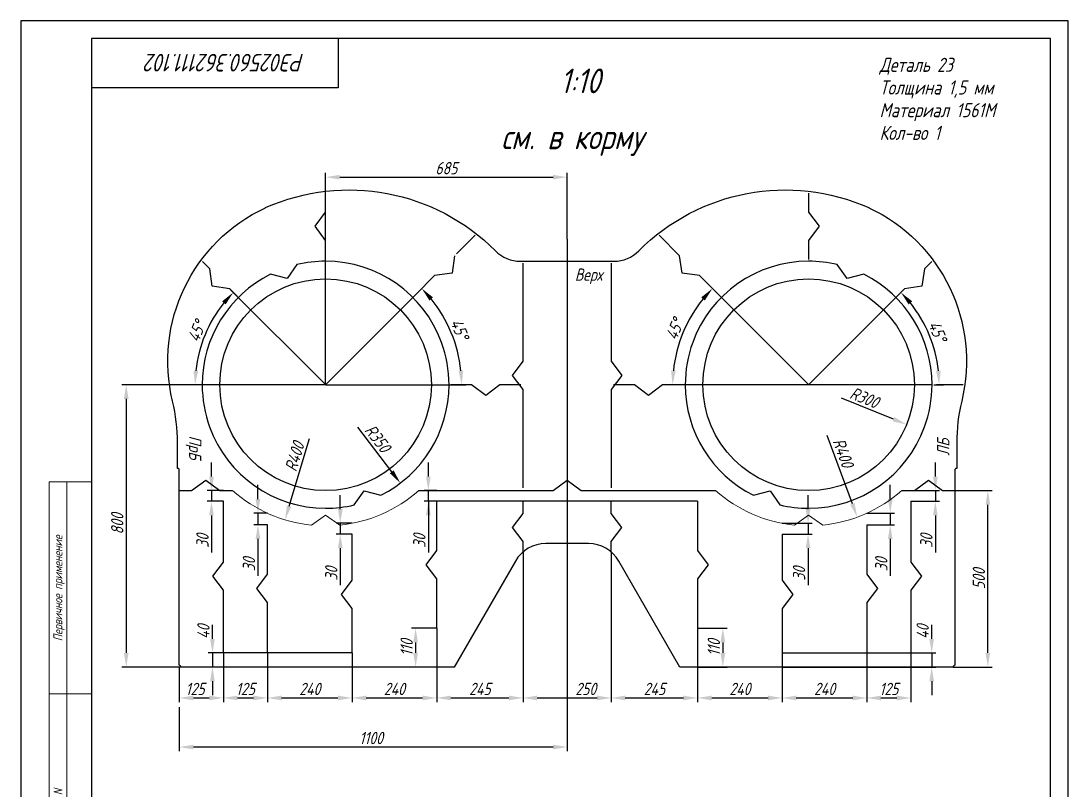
# Model space of a CAD drawing. Header units: millimetres. Extents: x 0 to 25500, y 2214 to 13380.
# Drawn here: x 11270 to 14240, y 7731 to 9910 of the extents above; entities that cross this region are included whole.
import ezdxf
from ezdxf.enums import TextEntityAlignment as Align

# ---------------------------------------------------------------- set-up
doc = ezdxf.new("R2010")
doc.units = ezdxf.units.MM
doc.linetypes.add('Dashed', pattern=[10, 7.5, -2.5])
doc.linetypes.add('SLD-Сплошная', pattern=[0])
for name, color, linetype in [('Frame', 6, 'Continuous'), ('ОСНОВНАЯ_НАДПИСЬ', 7, 'SLD-Сплошная'), ('ЧЕРТЕЖ', 7, 'Continuous')]:
    doc.layers.add(name, color=color, linetype=linetype)
doc.styles.add('SLDTEXTSTYLE0', font='ГОСТ тип А наклонный.ttf')
doc.styles.get("Standard").update_dxf_attribs({"font": 'ГОСТ тип А наклонный.ttf'})
doc.styles.add('ГОСТ', font='ГОСТ тип А.ttf', dxfattribs={"oblique": 15})
doc.dimstyles.new('dim10', dxfattribs={"dimscale": 0.4, "dimtxt": 87.5, "dimasz": 100, "dimexe": 30, "dimexo": 0, "dimgap": 20, "dimtad": 1, "dimdec": 0, "dimdsep": 46, "dimtxsty": 'Standard', "dimcen": 5, "dimadec": 0, "dimazin": 0, "dimtfac": 1, "dimtdec": 0, "dimtmove": 0, "dimatfit": 3, "dimfxl": 1, "dimtolj": 1, "dimtzin": 0, "dimarcsym": 0})

# ---------------------------------------------------------------- blocks, each defined once
blk = doc.blocks.new('*D2737')
at = {"color": 0, "lineweight": -2}
for p, q in [((12134.2, 8879), (12134.2, 9479.3)), ((12819.2, 9291.4), (12819.2, 9479.3)), ((12174.2, 9467.3), (12779.2, 9467.3))]:
    blk.add_line(p, q, dxfattribs=at)
at = {"color": 0}
for points in [[(12174.2, 9474), (12174.2, 9460.7), (12134.2, 9467.3)], [(12779.2, 9460.7), (12779.2, 9474), (12819.2, 9467.3)]]:
    blk.add_solid(points, dxfattribs=at)
at = {"color": 0, "ltscale": 0.4, "insert": (12476.7, 9492.8), "char_height": 35, "attachment_point": 5}
blk.add_mtext('\\A1;685', dxfattribs=at)
blk = doc.blocks.new('*D2738')
at = {"color": 0, "lineweight": -2}
for p, q in [((12134.2, 8879), (11556.6, 8879)), ((11568.6, 8839), (11568.6, 8119)), ((11895.5, 8079), (11556.6, 8079))]:
    blk.add_line(p, q, dxfattribs=at)
at = {"color": 0}
for points in [[(11575.3, 8839), (11561.9, 8839), (11568.6, 8879)], [(11561.9, 8119), (11575.3, 8119), (11568.6, 8079)]]:
    blk.add_solid(points, dxfattribs=at)
at = {"color": 0, "ltscale": 0.4, "insert": (11543.1, 8484.9), "char_height": 35, "attachment_point": 5, "rotation": 90}
blk.add_mtext('\\A1;800', dxfattribs=at)
blk = doc.blocks.new('*D3438')
at = {"color": 0, "lineweight": -2}
for p, q in [((11844.2, 8119), (11844.2, 7979.5)), ((11719.2, 8079), (11719.2, 7979.5)), ((11759.2, 7991.5), (11804.2, 7991.5))]:
    blk.add_line(p, q, dxfattribs=at)
at = {"color": 0}
for points in [[(11759.2, 7998.1), (11759.2, 7984.8), (11719.2, 7991.5)], [(11804.2, 7984.8), (11804.2, 7998.1), (11844.2, 7991.5)]]:
    blk.add_solid(points, dxfattribs=at)
at = {"color": 0, "ltscale": 0.4, "insert": (11764, 8017), "char_height": 35, "attachment_point": 5}
blk.add_mtext('\\A1;125', dxfattribs=at)
blk = doc.blocks.new('*D3440')
at = {"color": 0, "lineweight": -2}
for p, q in [((11844.2, 8119), (11844.2, 7979.5)), ((11969.2, 8119), (11969.2, 7979.5)), ((11884.2, 7991.5), (11929.2, 7991.5))]:
    blk.add_line(p, q, dxfattribs=at)
at = {"color": 0}
for points in [[(11884.2, 7998.1), (11884.2, 7984.8), (11844.2, 7991.5)], [(11929.2, 7984.8), (11929.2, 7998.1), (11969.2, 7991.5)]]:
    blk.add_solid(points, dxfattribs=at)
at = {"color": 0, "ltscale": 0.4, "insert": (11906.7, 8017), "char_height": 35, "attachment_point": 5}
blk.add_mtext('\\A1;125', dxfattribs=at)
blk = doc.blocks.new('*D3441')
at = {"color": 0, "lineweight": -2}
for p, q in [((11969.2, 8119), (11969.2, 7979.5)), ((12209.2, 8119), (12209.2, 7979.5)), ((12009.2, 7991.5), (12169.2, 7991.5))]:
    blk.add_line(p, q, dxfattribs=at)
at = {"color": 0}
for points in [[(12009.2, 7998.1), (12009.2, 7984.8), (11969.2, 7991.5)], [(12169.2, 7984.8), (12169.2, 7998.1), (12209.2, 7991.5)]]:
    blk.add_solid(points, dxfattribs=at)
at = {"color": 0, "ltscale": 0.4, "insert": (12089.2, 8017), "char_height": 35, "attachment_point": 5}
blk.add_mtext('\\A1;240', dxfattribs=at)
blk = doc.blocks.new('*D3442')
at = {"color": 0, "lineweight": -2}
for p, q in [((12449.2, 8189), (12449.2, 7979.5)), ((12209.2, 8119), (12209.2, 7979.5)), ((12249.2, 7991.5), (12409.2, 7991.5))]:
    blk.add_line(p, q, dxfattribs=at)
at = {"color": 0}
for points in [[(12249.2, 7998.1), (12249.2, 7984.8), (12209.2, 7991.5)], [(12409.2, 7984.8), (12409.2, 7998.1), (12449.2, 7991.5)]]:
    blk.add_solid(points, dxfattribs=at)
at = {"color": 0, "ltscale": 0.4, "insert": (12329.2, 8017), "char_height": 35, "attachment_point": 5}
blk.add_mtext('\\A1;240', dxfattribs=at)
blk = doc.blocks.new('*D3443')
at = {"color": 0, "lineweight": -2}
for p, q in [((12694.2, 8405.2), (12694.2, 7979.5)), ((12449.2, 8189), (12449.2, 7979.5)), ((12489.2, 7991.5), (12654.2, 7991.5))]:
    blk.add_line(p, q, dxfattribs=at)
at = {"color": 0}
for points in [[(12489.2, 7998.1), (12489.2, 7984.8), (12449.2, 7991.5)], [(12654.2, 7984.8), (12654.2, 7998.1), (12694.2, 7991.5)]]:
    blk.add_solid(points, dxfattribs=at)
at = {"color": 0, "ltscale": 0.4, "insert": (12571.7, 8017), "char_height": 35, "attachment_point": 5}
blk.add_mtext('\\A1;245', dxfattribs=at)
blk = doc.blocks.new('*D3444')
at = {"color": 0, "lineweight": -2}
for p, q in [((12694.2, 8405.2), (12694.2, 7979.5)), ((12944.2, 8405.2), (12944.2, 7979.5)), ((12734.2, 7991.5), (12904.2, 7991.5))]:
    blk.add_line(p, q, dxfattribs=at)
at = {"color": 0}
for points in [[(12734.2, 7998.1), (12734.2, 7984.8), (12694.2, 7991.5)], [(12904.2, 7984.8), (12904.2, 7998.1), (12944.2, 7991.5)]]:
    blk.add_solid(points, dxfattribs=at)
at = {"color": 0, "ltscale": 0.4, "insert": (12871.9, 8017), "char_height": 35, "attachment_point": 5}
blk.add_mtext('\\A1;250', dxfattribs=at)
blk = doc.blocks.new('*D3445')
at = {"color": 0, "lineweight": -2}
for p, q in [((12944.2, 8405.2), (12944.2, 7979.5)), ((13189.2, 8189), (13189.2, 7979.5)), ((12984.2, 7991.5), (13149.2, 7991.5))]:
    blk.add_line(p, q, dxfattribs=at)
at = {"color": 0}
for points in [[(12984.2, 7998.1), (12984.2, 7984.8), (12944.2, 7991.5)], [(13149.2, 7984.8), (13149.2, 7998.1), (13189.2, 7991.5)]]:
    blk.add_solid(points, dxfattribs=at)
at = {"color": 0, "ltscale": 0.4, "insert": (13066.7, 8017), "char_height": 35, "attachment_point": 5}
blk.add_mtext('\\A1;245', dxfattribs=at)
blk = doc.blocks.new('*D3446')
at = {"color": 0, "lineweight": -2}
for p, q in [((13189.2, 8189), (13189.2, 7979.5)), ((13429.2, 8114), (13429.2, 7979.5)), ((13229.2, 7991.5), (13389.2, 7991.5))]:
    blk.add_line(p, q, dxfattribs=at)
at = {"color": 0}
for points in [[(13229.2, 7998.1), (13229.2, 7984.8), (13189.2, 7991.5)], [(13389.2, 7984.8), (13389.2, 7998.1), (13429.2, 7991.5)]]:
    blk.add_solid(points, dxfattribs=at)
at = {"color": 0, "ltscale": 0.4, "insert": (13309.2, 8017), "char_height": 35, "attachment_point": 5}
blk.add_mtext('\\A1;240', dxfattribs=at)
blk = doc.blocks.new('*D3447')
at = {"color": 0, "lineweight": -2}
for p, q in [((13429.2, 8114), (13429.2, 7979.5)), ((13669.2, 8119), (13669.2, 7979.5)), ((13469.2, 7991.5), (13629.2, 7991.5))]:
    blk.add_line(p, q, dxfattribs=at)
at = {"color": 0}
for points in [[(13469.2, 7998.1), (13469.2, 7984.8), (13429.2, 7991.5)], [(13629.2, 7984.8), (13629.2, 7998.1), (13669.2, 7991.5)]]:
    blk.add_solid(points, dxfattribs=at)
at = {"color": 0, "ltscale": 0.4, "insert": (13549.2, 8017), "char_height": 35, "attachment_point": 5}
blk.add_mtext('\\A1;240', dxfattribs=at)
blk = doc.blocks.new('*D3448')
at = {"color": 0, "lineweight": -2}
for p, q in [((13669.2, 8119), (13669.2, 7979.5)), ((13794.2, 8119), (13794.2, 7979.5)), ((13709.2, 7991.5), (13754.2, 7991.5))]:
    blk.add_line(p, q, dxfattribs=at)
at = {"color": 0}
for points in [[(13709.2, 7998.1), (13709.2, 7984.8), (13669.2, 7991.5)], [(13754.2, 7984.8), (13754.2, 7998.1), (13794.2, 7991.5)]]:
    blk.add_solid(points, dxfattribs=at)
at = {"color": 0, "ltscale": 0.4, "insert": (13731.7, 8017), "char_height": 35, "attachment_point": 5}
blk.add_mtext('\\A1;125', dxfattribs=at)
blk = doc.blocks.new('*D3475')
at = {"color": 0, "lineweight": -2}
for p, q in [((12133.5, 8879.7), (11863.9, 9149.3)), ((11779.2, 8879), (11751.9, 8879))]:
    blk.add_line(p, q, dxfattribs=at)
blk.add_arc((12134.2, 8879), 370.3, 141.1928, 173.8075, dxfattribs=at)
at = {"color": 0}
for points in [[(11850.6, 9106.6), (11840.7, 9115.5), (11872.4, 9140.8)], [(11759.4, 8919.3), (11772.7, 8918.6), (11763.9, 8879)]]:
    blk.add_solid(points, dxfattribs=at)
at = {"color": 0, "ltscale": 0.4, "insert": (11768.5, 9030.5), "char_height": 35, "attachment_point": 5, "rotation": 67.5001}
blk.add_mtext('\\A1;45%%d', dxfattribs=at)
blk = doc.blocks.new('*D3478')
at = {"color": 0, "lineweight": -2}
for p, q in [((11719.2, 7965.8), (11719.2, 7840.4)), ((12819.2, 7965.8), (12819.2, 7840.4)), ((12779.2, 7852.4), (11759.2, 7852.4))]:
    blk.add_line(p, q, dxfattribs=at)
at = {"color": 0}
for points in [[(11759.2, 7859), (11759.2, 7845.7), (11719.2, 7852.4)], [(12779.2, 7845.7), (12779.2, 7859), (12819.2, 7852.4)]]:
    blk.add_solid(points, dxfattribs=at)
at = {"color": 0, "ltscale": 0.4, "insert": (12263.2, 7877.9), "char_height": 35, "attachment_point": 5}
blk.add_mtext('\\A1;1100', dxfattribs=at)
blk = doc.blocks.new('*D3479')
at = {"color": 0, "lineweight": -2}
blk.add_line((12030.6, 8534.6), (12088.4, 8726.8), dxfattribs=at)
at = {"color": 0}
blk.add_solid([(12024.2, 8536.5), (12037, 8532.7), (12019.1, 8496.3)], dxfattribs=at)
at = {"color": 0, "ltscale": 0.4, "insert": (12046.3, 8675.3), "char_height": 35, "attachment_point": 5, "rotation": 73.2669}
blk.add_mtext('\\A1;R400', dxfattribs=at)
blk = doc.blocks.new('_None')
blk = doc.blocks.new('*D3481')
at = {"color": 0, "lineweight": -2}
blk.add_line((12321.8, 8632.3), (12225.4, 8759.1), dxfattribs=at)
at = {"color": 0}
blk.add_solid([(12316.5, 8628.2), (12327.1, 8636.3), (12346, 8600.4)], dxfattribs=at)
at = {"color": 0, "ltscale": 0.4, "insert": (12281.8, 8727), "char_height": 35, "attachment_point": 5, "rotation": 307.2483}
blk.add_mtext('\\A1;R350', dxfattribs=at)
blk = doc.blocks.new('*D3482')
at = {"color": 0, "lineweight": -2}
blk.add_line((13628.3, 8541.5), (13557.1, 8735.1), dxfattribs=at)
at = {"color": 0}
blk.add_solid([(13622, 8539.2), (13634.5, 8543.8), (13642.1, 8503.9)], dxfattribs=at)
at = {"color": 0, "ltscale": 0.4, "insert": (13602.2, 8686.2), "char_height": 35, "attachment_point": 5, "rotation": 290.1834}
blk.add_mtext('\\A1;R400', dxfattribs=at)
blk = doc.blocks.new('*D3483')
at = {"color": 0, "lineweight": -2}
blk.add_line((13745.1, 8781.3), (13597.4, 8841.2), dxfattribs=at)
at = {"color": 0}
blk.add_solid([(13742.6, 8775.1), (13747.6, 8787.4), (13782.2, 8766.2)], dxfattribs=at)
at = {"color": 0, "ltscale": 0.4, "insert": (13662.3, 8842.4), "char_height": 35, "attachment_point": 5, "rotation": 337.9134}
blk.add_mtext('\\A1;R300', dxfattribs=at)
blk = doc.blocks.new('*D3486')
at = {"color": 0, "lineweight": -2}
for p, q in [((13919.2, 8579), (14024.5, 8579)), ((14012.5, 8119), (14012.5, 8539)), ((13914.2, 8079), (14024.5, 8079))]:
    blk.add_line(p, q, dxfattribs=at)
at = {"color": 0}
for points in [[(14019.1, 8539), (14005.8, 8539), (14012.5, 8579)], [(14005.8, 8119), (14019.1, 8119), (14012.5, 8079)]]:
    blk.add_solid(points, dxfattribs=at)
at = {"color": 0, "ltscale": 0.4, "insert": (13987, 8329), "char_height": 35, "attachment_point": 5, "rotation": 90}
blk.add_mtext('\\A1;500', dxfattribs=at)
blk = doc.blocks.new('*D3490')
at = {"color": 0, "lineweight": -2}
for p, q in [((12134.9, 8879.7), (12415.5, 9160.3)), ((12135.2, 8879), (12532, 8879))]:
    blk.add_line(p, q, dxfattribs=at)
blk.add_arc((12134.2, 8879), 385.8, 5.9429, 39.0573, dxfattribs=at)
at = {"color": 0}
for points in [[(12438.7, 9126.6), (12428.8, 9117.7), (12407, 9151.8)], [(12511.3, 8918.6), (12524.6, 8919.3), (12520, 8879)]]:
    blk.add_solid(points, dxfattribs=at)
at = {"color": 0, "ltscale": 0.4, "insert": (12514.2, 9036.4), "char_height": 35, "attachment_point": 5, "rotation": 292.5001}
blk.add_mtext('\\A1;45%%d', dxfattribs=at)
blk = doc.blocks.new('*D3492')
at = {"color": 0, "lineweight": -2}
for p, q in [((12425.6, 8619), (12425.6, 8659)), ((12449.2, 8579), (12413.6, 8579)), ((12425.6, 8549), (12425.6, 8579)), ((13189.2, 8549), (12413.6, 8549)), ((12425.6, 8549), (12425.6, 8404.1)), ((12425.6, 8509), (12425.6, 8469))]:
    blk.add_line(p, q, dxfattribs=at)
at = {"color": 0}
for points in [[(12418.9, 8619), (12432.2, 8619), (12425.6, 8579)], [(12432.2, 8509), (12418.9, 8509), (12425.6, 8549)]]:
    blk.add_solid(points, dxfattribs=at)
at = {"color": 0, "ltscale": 0.4, "insert": (12400.1, 8436.5), "char_height": 35, "attachment_point": 5, "rotation": 90}
blk.add_mtext('\\A1;30', dxfattribs=at)
blk = doc.blocks.new('*D3494')
at = {"color": 0, "lineweight": -2}
for p, q in [((12175.7, 8526.5), (12175.7, 8566.5)), ((12209.2, 8486.5), (12163.7, 8486.5)), ((12175.7, 8486.5), (12175.7, 8456)), ((12209.2, 8456), (12163.7, 8456)), ((12175.7, 8416), (12175.7, 8311))]:
    blk.add_line(p, q, dxfattribs=at)
at = {"color": 0}
for points in [[(12169.1, 8526.5), (12182.4, 8526.5), (12175.7, 8486.5)], [(12182.4, 8416), (12169.1, 8416), (12175.7, 8456)]]:
    blk.add_solid(points, dxfattribs=at)
at = {"color": 0, "ltscale": 0.4, "insert": (12150.2, 8343.5), "char_height": 35, "attachment_point": 5, "rotation": 90}
blk.add_mtext('\\A1;30', dxfattribs=at)
blk = doc.blocks.new('*D3495')
at = {"color": 0, "lineweight": -2}
for p, q in [((11942.2, 8555), (11942.2, 8595)), ((11969.2, 8515), (11930.2, 8515)), ((11942.2, 8515), (11942.2, 8482.3)), ((11969.2, 8482.3), (11930.2, 8482.3)), ((11942.2, 8442.3), (11942.2, 8337.3))]:
    blk.add_line(p, q, dxfattribs=at)
at = {"color": 0}
for points in [[(11935.5, 8555), (11948.9, 8555), (11942.2, 8515)], [(11948.9, 8442.3), (11935.5, 8442.3), (11942.2, 8482.3)]]:
    blk.add_solid(points, dxfattribs=at)
at = {"color": 0, "ltscale": 0.4, "insert": (11916.7, 8369.8), "char_height": 35, "attachment_point": 5, "rotation": 90}
blk.add_mtext('\\A1;30', dxfattribs=at)
blk = doc.blocks.new('*D3497')
at = {"color": 0, "lineweight": -2}
for p, q in [((11810.5, 8619), (11810.5, 8659)), ((11844.2, 8579), (11798.5, 8579)), ((11810.5, 8579), (11810.5, 8549)), ((11844.2, 8549), (11798.5, 8549)), ((11810.5, 8509), (11810.5, 8404.1))]:
    blk.add_line(p, q, dxfattribs=at)
at = {"color": 0}
for points in [[(11803.8, 8619), (11817.2, 8619), (11810.5, 8579)], [(11817.2, 8509), (11803.8, 8509), (11810.5, 8549)]]:
    blk.add_solid(points, dxfattribs=at)
at = {"color": 0, "ltscale": 0.4, "insert": (11785, 8436.5), "char_height": 35, "attachment_point": 5, "rotation": 90}
blk.add_mtext('\\A1;30', dxfattribs=at)
blk = doc.blocks.new('*D3499')
at = {"color": 0, "lineweight": -2}
for p, q in [((13502.5, 8526.5), (13502.5, 8566.5)), ((13429.2, 8486.5), (13514.5, 8486.5)), ((13502.5, 8486.5), (13502.5, 8456)), ((13429.2, 8456), (13514.5, 8456)), ((13502.5, 8416), (13502.5, 8311))]:
    blk.add_line(p, q, dxfattribs=at)
at = {"color": 0}
for points in [[(13495.8, 8526.5), (13509.2, 8526.5), (13502.5, 8486.5)], [(13509.2, 8416), (13495.8, 8416), (13502.5, 8456)]]:
    blk.add_solid(points, dxfattribs=at)
at = {"color": 0, "ltscale": 0.4, "insert": (13477, 8343.5), "char_height": 35, "attachment_point": 5, "rotation": 90}
blk.add_mtext('\\A1;30', dxfattribs=at)
blk = doc.blocks.new('*D3500')
at = {"color": 0, "lineweight": -2}
for p, q in [((13735.7, 8555), (13735.7, 8595)), ((13669.2, 8515), (13747.7, 8515)), ((13735.7, 8515), (13735.7, 8482.3)), ((13669.2, 8482.3), (13747.7, 8482.3)), ((13735.7, 8442.3), (13735.7, 8337.3))]:
    blk.add_line(p, q, dxfattribs=at)
at = {"color": 0}
for points in [[(13729, 8555), (13742.3, 8555), (13735.7, 8515)], [(13742.3, 8442.3), (13729, 8442.3), (13735.7, 8482.3)]]:
    blk.add_solid(points, dxfattribs=at)
at = {"color": 0, "ltscale": 0.4, "insert": (13710.2, 8369.8), "char_height": 35, "attachment_point": 5, "rotation": 90}
blk.add_mtext('\\A1;30', dxfattribs=at)
blk = doc.blocks.new('*D3501')
at = {"color": 0, "lineweight": -2}
for p, q in [((13863.6, 8619), (13863.6, 8659)), ((13794.2, 8579), (13875.6, 8579)), ((13863.6, 8579), (13863.6, 8549)), ((13794.2, 8549), (13875.6, 8549)), ((13863.6, 8509), (13863.6, 8404.1))]:
    blk.add_line(p, q, dxfattribs=at)
at = {"color": 0}
for points in [[(13856.9, 8619), (13870.2, 8619), (13863.6, 8579)], [(13870.2, 8509), (13856.9, 8509), (13863.6, 8549)]]:
    blk.add_solid(points, dxfattribs=at)
at = {"color": 0, "ltscale": 0.4, "insert": (13838.1, 8436.5), "char_height": 35, "attachment_point": 5, "rotation": 90}
blk.add_mtext('\\A1;30', dxfattribs=at)
blk = doc.blocks.new('*D3502')
at = {"color": 0, "lineweight": -2}
for p, q in [((12449.2, 8189), (12377.5, 8189)), ((12389.5, 8149), (12389.5, 8119)), ((12449.2, 8079), (12377.5, 8079))]:
    blk.add_line(p, q, dxfattribs=at)
at = {"color": 0}
for points in [[(12396.1, 8149), (12382.8, 8149), (12389.5, 8189)], [(12382.8, 8119), (12396.1, 8119), (12389.5, 8079)]]:
    blk.add_solid(points, dxfattribs=at)
at = {"color": 0, "ltscale": 0.4, "insert": (12364, 8134), "char_height": 35, "attachment_point": 5, "rotation": 90}
blk.add_mtext('\\A1;110', dxfattribs=at)
blk = doc.blocks.new('*D3505')
at = {"color": 0, "lineweight": -2}
for p, q in [((11813.2, 8159), (11813.2, 8199)), ((12209.2, 8119), (11801.2, 8119)), ((11813.2, 8119), (11813.2, 8079)), ((12209.2, 8079), (11801.2, 8079)), ((11813.2, 8039), (11813.2, 7999))]:
    blk.add_line(p, q, dxfattribs=at)
at = {"color": 0}
for points in [[(11806.5, 8159), (11819.8, 8159), (11813.2, 8119)], [(11819.8, 8039), (11806.5, 8039), (11813.2, 8079)]]:
    blk.add_solid(points, dxfattribs=at)
at = {"color": 0, "ltscale": 0.4, "insert": (11787.7, 8179), "char_height": 35, "attachment_point": 5, "rotation": 90}
blk.add_mtext('\\A1;40', dxfattribs=at)
blk = doc.blocks.new('*D3507')
at = {"color": 0, "lineweight": -2}
for p, q in [((13189.2, 8189), (13272.9, 8189)), ((13260.9, 8149), (13260.9, 8119)), ((13189.2, 8079), (13272.9, 8079))]:
    blk.add_line(p, q, dxfattribs=at)
at = {"color": 0}
for points in [[(13267.6, 8149), (13254.2, 8149), (13260.9, 8189)], [(13254.2, 8119), (13267.6, 8119), (13260.9, 8079)]]:
    blk.add_solid(points, dxfattribs=at)
at = {"color": 0, "ltscale": 0.4, "insert": (13235.4, 8134), "char_height": 35, "attachment_point": 5, "rotation": 90}
blk.add_mtext('\\A1;110', dxfattribs=at)
blk = doc.blocks.new('*D3508')
at = {"color": 0, "lineweight": -2}
for p, q in [((13853.2, 8159), (13853.2, 8199)), ((13429.2, 8119), (13865.2, 8119)), ((13853.2, 8119), (13853.2, 8079)), ((13429.2, 8079), (13865.2, 8079)), ((13853.2, 8039), (13853.2, 7999))]:
    blk.add_line(p, q, dxfattribs=at)
at = {"color": 0}
for points in [[(13846.6, 8159), (13859.9, 8159), (13853.2, 8119)], [(13859.9, 8039), (13846.6, 8039), (13853.2, 8079)]]:
    blk.add_solid(points, dxfattribs=at)
at = {"color": 0, "ltscale": 0.4, "insert": (13827.7, 8179), "char_height": 35, "attachment_point": 5, "rotation": 90}
blk.add_mtext('\\A1;40', dxfattribs=at)
blk = doc.blocks.new('*D3509')
at = {"color": 0, "lineweight": -2}
for p, q in [((13504.9, 8879.7), (13774.5, 9149.3)), ((13859.2, 8879), (13886.4, 8879))]:
    blk.add_line(p, q, dxfattribs=at)
blk.add_arc((13504.2, 8879), 370.3, 6.1925, 38.8072, dxfattribs=at)
at = {"color": 0}
for points in [[(13797.7, 9115.5), (13787.7, 9106.6), (13766, 9140.8)], [(13865.6, 8918.6), (13878.9, 8919.3), (13874.4, 8879)]]:
    blk.add_solid(points, dxfattribs=at)
at = {"color": 0, "ltscale": 0.4, "insert": (13869.8, 9030.5), "char_height": 35, "attachment_point": 5, "rotation": 292.4999}
blk.add_mtext('\\A1;45%%d', dxfattribs=at)
blk = doc.blocks.new('*D3510')
at = {"color": 0, "lineweight": -2}
for p, q in [((13503.5, 8879.7), (13222.9, 9160.3)), ((13503.2, 8879), (13106.4, 8879))]:
    blk.add_line(p, q, dxfattribs=at)
blk.add_arc((13504.2, 8879), 385.8, 140.9427, 174.0571, dxfattribs=at)
at = {"color": 0}
for points in [[(13209.5, 9117.7), (13199.6, 9126.6), (13231.4, 9151.8)], [(13113.8, 8919.3), (13127.1, 8918.6), (13118.4, 8879)]]:
    blk.add_solid(points, dxfattribs=at)
at = {"color": 0, "ltscale": 0.4, "insert": (13124.2, 9036.4), "char_height": 35, "attachment_point": 5, "rotation": 67.4999}
blk.add_mtext('\\A1;45%%d', dxfattribs=at)
blk = doc.blocks.new('stamp-side-22600')
at = {"layer": 'Frame'}
blk.add_line((-12, 0), (-12, 145), dxfattribs=at)
at = {"layer": 'Frame', "lineweight": 13}
for p, q in [((-12, 145), (0, 145)), ((-12, 110), (0, 110)), ((0, 85), (-12, 85)), ((-12, 60), (0, 60)), ((0, 25), (-12, 25)), ((0, 0), (-12, 0))]:
    blk.add_line(p, q, dxfattribs=at)
at = {"layer": 'Frame', "color": 7, "lineweight": 13}
blk.add_line((-7, 145), (-7, 0), dxfattribs=at)
at = {"color": 7, "lineweight": 13, "style": 'ГОСТ', "oblique": 15}
for s, p in [('Подпись и дата', (-8.25, 115.55)), ('Инв. N дубл.', (-8.25, 88.76)), ('Взамен инв. N', (-8.25, 61.42)), ('Подпись и дата', (-8.25, 30.25)), ('Инв. N подл.', (-8.25, 2.97))]:
    blk.add_text(s, height=2.5, rotation=90, dxfattribs=at).set_placement(p)
blk = doc.blocks.new('stamp-side-w22600')
at = {"layer": 'Frame', "lineweight": 13}
for p, q in [((0, 287), (-12, 287)), ((-12, 167), (-12, 287)), ((0, 227), (-12, 227)), ((0, 167), (-12, 167))]:
    blk.add_line(p, q, dxfattribs=at)
at = {"layer": 'Frame', "color": 7, "lineweight": 13}
blk.add_line((-7, 287), (-7, 167), dxfattribs=at)
blk.add_blockref('stamp-side-22600', (0, 0))
at = {"color": 7, "lineweight": 13, "style": 'ГОСТ', "oblique": 15}
for s, p in [('Первичное применение', (-8.25, 241.89)), ('Справ. N', (-8.25, 189.23))]:
    blk.add_text(s, height=2.5, rotation=90, dxfattribs=at).set_placement(p)
blk = doc.blocks.new('FrameA3v_2')
at = {"layer": 'Frame', "color": 7}
blk.add_lwpolyline([(297, 422.65), (0, 422.65), (0, 0), (297, 0)], close=True, dxfattribs=at)
at = {"layer": 'Frame'}
blk.add_lwpolyline([(90, 417.65), (90, 403.65), (20, 403.65)], dxfattribs=at)
blk.add_lwpolyline([(292, 417.65), (20, 417.65), (20, 5), (292, 5)], close=True, dxfattribs=at)
at = {"layer": 'ОСНОВНАЯ_НАДПИСЬ', "lineweight": 13}
for p, q in [((114, 20), (114, 5)), ((124, 20), (124, 5)), ((147, 20), (147, 5)), ((162, 20), (162, 5)), ((282, 20), (282, 5)), ((107, 15), (172, 15)), ((282, 15), (292, 15)), ((107, 10), (172, 10)), ((107, 5), (292, 5)), ((292, 5), (292, 5))]:
    blk.add_line(p, q, dxfattribs=at)
at = {"layer": 'ЧЕРТЕЖ', "color": 6, "lineweight": 13}
for p, q in [((292, 20), (107, 20)), ((107, 20), (107, 5)), ((172, 20), (172, 5))]:
    blk.add_line(p, q, dxfattribs=at)
blk.add_blockref('stamp-side-w22600', (20, 5))
at = {"layer": 'ОСНОВНАЯ_НАДПИСЬ', "lineweight": 13, "char_height": 2.5, "attachment_point": 1, "style": 'SLDTEXTSTYLE0'}
for s, insert in [('Лист', (283.18, 18.55)), ('Изм.', (107.45, 8.54)), ('Лист', (114.92, 8.53)), ('№ докум.', (127.6, 8.55)), ('Подп.', (150.39, 8.6)), ('Дата', (162.57, 8.54))]:
    blk.add_mtext(s, dxfattribs=dict(at, insert=insert))
at = {"layer": 'ОСНОВНАЯ_НАДПИСЬ', "lineweight": 13, "style": 'SLDTEXTSTYLE0', "oblique": 7.5}
blk.add_attdef('PAGE', (284.55, 7.97), '', height=3.5, dxfattribs=at)
at = {"layer": 'ЧЕРТЕЖ', "style": 'ГОСТ', "oblique": 15}
for s, p in [('Копировал', (227.76, 1.25)), ('Формат А3', (277.69, 1.25))]:
    blk.add_text(s, height=2.5, dxfattribs=at).set_placement(p, align=Align.CENTER)
blk.add_attdef('НОМЕР ЧЕРТЕЖА', text='', height=5, rotation=180, dxfattribs=at).set_placement((58.02, 410.83), align=Align.MIDDLE_CENTER)
blk.add_attdef('Номер чертежа', text='', height=7, dxfattribs=at).set_placement((228.15, 13.28), align=Align.MIDDLE_CENTER)

msp = doc.modelspace()

# ---------------------------------------------------------------- linework, layer by layer
at = {"color": 1}
msp.add_line((12819.18, 9291.43), (12819.18, 7965.77), dxfattribs=at)
at = {"color": 1, "linetype": 'Dashed', "ltscale": 10}
for p, q in [((11779.18, 8879.02), (11696.18, 8879.02)), ((13942.18, 8879.02), (13859.17, 8879.02))]:
    msp.add_line(p, q, dxfattribs=at)
at = {"color": 7, "ltscale": 0.4}
msp.add_line((13854.18, 8879.02), (13504.18, 8879.02), dxfattribs=at)
at = {"color": 3, "ltscale": 25}
for p, q in [((12879.37, 8429.02), (12758.98, 8429.02)), ((12672.38, 8379.02), (12499.18, 8079.02)), ((13139.18, 8079.02), (12965.97, 8379.02))]:
    msp.add_line(p, q, dxfattribs=at)
msp.add_lwpolyline([(12499.18, 8079.02), (11724.18, 8079.02, 0.4142136), (11719.18, 8084.02), (11719.18, 8638.52, 0.4142379), (11715.68, 8642.02), (11714.18, 8642.02), (11714.18, 8714.39, 0.0596033), (11700.07, 8832.33, -0.3570091), (11963.46, 9380.85, -0.0050171), (11963.86, 9381.03, -0.3109646), (12615.72, 9258.54, 0.1997884), (12686.68, 9229.02), (12951.68, 9229.02, 0.1997833), (13022.63, 9258.54, -0.3108977), (13674.49, 9381.03, -0.005051), (13674.89, 9380.85, -0.3570091), (13938.29, 8832.33, 0.0596033), (13924.18, 8714.39), (13924.18, 8642.02), (13922.68, 8642.02, 0.4142379), (13919.18, 8638.52), (13919.18, 8084.02, 0.4142136), (13914.18, 8079.02)], format="xyb", dxfattribs=at)
at = {"color": 1, "linetype": 'Dashed', "ltscale": 10}
for points in [[(12134.17, 9234.02), (12134.17, 9288.22), (12104.18, 9328.22), (12134.17, 9368.22), (12134.17, 9422.42)], [(13504.18, 9422.42), (13504.18, 9368.22), (13534.17, 9328.22), (13504.18, 9288.22), (13504.18, 9234.02)], [(12558.17, 9303.02), (12499.97, 9244.81), (12492.9, 9195.31), (12443.4, 9188.24), (12385.2, 9130.04)], [(11883.14, 9130.05), (11862.19, 9151), (11812.69, 9158.07), (11805.62, 9207.57), (11784.67, 9228.52)], [(13853.68, 9228.52), (13832.73, 9207.57), (13825.66, 9158.07), (13776.16, 9151), (13755.21, 9130.05)], [(12687.68, 8879.02), (12628.43, 8879.02), (12588.43, 8849.02), (12548.43, 8879.02), (12489.18, 8879.02)], [(13149.18, 8879.02), (13089.93, 8879.02), (13049.93, 8849.02), (13009.93, 8879.02), (12950.68, 8879.02)]]:
    msp.add_lwpolyline(points, dxfattribs=at)
at = {"color": 1}
for points in [[(13253.15, 9130.04), (13194.95, 9188.24), (13145.45, 9195.31), (13138.38, 9244.81), (13080.18, 9303.02)], [(12694.18, 8587.02), (12694.18, 8865.52), (12664.18, 8905.52), (12694.18, 8945.52), (12694.18, 9224.02)], [(12944.18, 9224.02), (12944.18, 8945.52), (12974.18, 8905.52), (12944.18, 8865.52), (12944.18, 8587.02)], [(11844.18, 8119.02), (11844.18, 8296.52), (11814.18, 8336.52), (11844.18, 8376.52), (11844.18, 8549.02)], [(12449.18, 8189.02), (12449.18, 8329.02), (12419.18, 8369.02), (12449.18, 8409.02), (12449.18, 8549.02)], [(12694.18, 8405.18), (12694.18, 8434.6), (12664.18, 8474.6), (12694.18, 8514.6), (12694.18, 8549.02)], [(12944.17, 8405.18), (12944.17, 8434.6), (12974.17, 8474.6), (12944.17, 8514.6), (12944.17, 8549.02)], [(13189.18, 8549.02), (13189.18, 8409.02), (13219.18, 8369.02), (13189.18, 8329.02), (13189.18, 8189.02)], [(13794.18, 8549.02), (13794.18, 8376.52), (13824.18, 8336.52), (13794.18, 8296.52), (13794.18, 8119.02)], [(11969.18, 8119.02), (11969.18, 8262.04), (11939.18, 8302.04), (11969.18, 8342.04), (11969.18, 8482.31)], [(13669.18, 8482.31), (13669.18, 8342.04), (13699.18, 8302.04), (13669.18, 8262.04), (13669.18, 8119.02)], [(12209.17, 8119.02), (12209.17, 8245.02), (12179.18, 8285.02), (12209.17, 8325.02), (12209.17, 8455.96)], [(13429.18, 8455.96), (13429.18, 8325.02), (13459.17, 8285.02), (13429.18, 8245.02), (13429.18, 8114.02)]]:
    msp.add_lwpolyline(points, dxfattribs=at)
for points in [[(12463.07, 8998.71, 0.3153134), (12134.17, 9229.02, 0.0587412), (12052.78, 9219.42), (12024.76, 9179.73), (11977.77, 9192.13, 0.2841823), (11784.17, 8879.02, 0.0874588), (11805.27, 8759.35, 0.0874588)], [(13833.08, 8759.35, 0.0874588), (13854.18, 8879.02, 0.2841823), (13660.58, 9192.13), (13613.6, 9179.73), (13585.57, 9219.42, 0.0587412), (13504.18, 9229.02, 0.3153134), (13175.28, 8998.71, 0.3153134)], [(11805.27, 8759.35, 0.3153318), (12134.17, 8529.02, 0.0587401), (12215.57, 8538.61), (12243.6, 8578.31), (12290.58, 8565.91, 0.2841829), (12484.17, 8879.02, 0.0874752), (12463.07, 8998.71, 0.0874752)], [(13175.28, 8998.71, 0.0874752), (13154.18, 8879.02, 0.2841829), (13347.77, 8565.91), (13394.76, 8578.31), (13422.78, 8538.61, 0.0587401), (13504.18, 8529.02, 0.3153318), (13833.08, 8759.35, 0.3153318)]]:
    msp.add_lwpolyline(points, format="xyb", dxfattribs=at)
at = {"color": 6, "linetype": 'Dashed', "ltscale": 10}
msp.add_lwpolyline([(11719.18, 8579.02), (11754.18, 8579.02), (11794.18, 8609.02), (11834.17, 8579.02), (11869.18, 8579.02)], dxfattribs=at)
at = {"color": 6, "ltscale": 10}
for points in [[(12398.17, 8579.02), (12779.18, 8579.02), (12819.18, 8609.02), (12859.17, 8579.02), (13240.18, 8579.02)], [(13769.18, 8579.02), (13804.18, 8579.02), (13844.18, 8609.02), (13884.17, 8579.02), (13919.18, 8579.02)]]:
    msp.add_lwpolyline(points, dxfattribs=at)
at = {"color": 6, "lineweight": 18}
for points in [[(11870.13, 8579.02, 0.1566909), (12094.26, 8481.36), (12134.18, 8509.08), (12174.09, 8481.36, 0.1566906), (12398.22, 8579.02)], [(13768.22, 8579.02, -0.1566909), (13544.09, 8481.36), (13504.18, 8509.08), (13464.26, 8481.36, -0.1566906), (13240.13, 8579.02)]]:
    msp.add_lwpolyline(points, format="xyb", dxfattribs=at)
at = {"color": 3, "ltscale": 25}
msp.add_lwpolyline([(13914.18, 8079.02), (13139.18, 8079.02)], dxfattribs=at)
for centre in [(12134.17, 8879.02), (13504.18, 8879.02)]:
    msp.add_circle(centre, 300, dxfattribs=at)
for centre, radius, start, end in [((12758.98, 8329.02), 100, 89.99999, 149.99987), ((12879.37, 8329.02), 100, 30.00013, 90.00001), ((13919.18, 8079.02), 5, 90, 180)]:
    msp.add_arc(centre, radius, start, end, dxfattribs=at)

# ---------------------------------------------------------------- block references
at = {"color": 7, "ltscale": 0.4, "xscale": 10, "yscale": 10, "zscale": 10}
msp.add_blockref('FrameA3v_2', (11270.02, 5683.53), dxfattribs=at).add_auto_attribs({'НОМЕР ЧЕРТЕЖА': 'РЭ02560.362111.102', 'Номер чертежа': 'РЭ02560.362111.102', 'PAGE': '15'})

# ---------------------------------------------------------------- texts
at = {"color": 7, "insert": (13705.42, 9572.79), "char_height": 40, "width": 469.9461, "attachment_point": 7, "line_spacing_factor": 0.963855}
msp.add_mtext('Деталь 23\\PТолщина 1,5 мм\\PМатериал 1561M\\P\\pxt9;Кол-во 1', dxfattribs=at)
at = {"color": 7, "attachment_point": 5, "style": 'ГОСТ'}
for s, insert, char_height in [('\\A1;1:10', (12856.15, 9740.2), 70), ('{\\A1;см. в корму}', (12833.15, 9571.99), 70), ('\\A1;Верх', (12879.9, 9186.33), 35)]:
    msp.add_mtext(s, dxfattribs=dict(at, insert=insert, char_height=char_height))
at = {"color": 7, "char_height": 35, "attachment_point": 5, "style": 'ГОСТ'}
for s, insert, rotation in [('\\A1;ПрБ', (11759.64, 8701.28), 270), ('\\A1;ЛБ', (13886, 8702.16), 90)]:
    msp.add_mtext(s, dxfattribs=dict(at, insert=insert, rotation=rotation))

# ---------------------------------------------------------------- dimensions: what is measured, and where the dimension line sits
for base, p1, p2, override, picture, middle in [((12819.18, 9467.35), (12134.17, 8879.02), (12819.18, 9291.43), {"dimscale": 0.4}, '*D2737', (12476.68, 9492.85)), ((12694.18, 7991.45), (12449.18, 8189.02), (12694.18, 8405.18), {"dimscale": 0.4, "dimlfac": 1, "dimtxsty": 'Standard', "dimsah": 1, "dimtolj": 1}, '*D3443', (12571.68, 8016.95)), ((13189.18, 7991.45), (12944.17, 8405.18), (13189.18, 8189.02), {"dimscale": 0.4, "dimlfac": 1, "dimtxsty": 'Standard', "dimsah": 1, "dimtolj": 1}, '*D3445', (13066.67, 8016.95)), ((12449.18, 7991.45), (12209.17, 8119.02), (12449.18, 8189.02), {"dimscale": 0.4, "dimlfac": 1, "dimtxsty": 'Standard', "dimsah": 1, "dimtolj": 1}, '*D3442', (12329.18, 8016.95)), ((13429.18, 7991.45), (13189.18, 8189.02), (13429.18, 8114.02), {"dimscale": 0.4, "dimlfac": 1, "dimtxsty": 'Standard', "dimsah": 1, "dimtolj": 1}, '*D3446', (13309.18, 8016.95)), ((11969.18, 7991.45), (11844.18, 8119.02), (11969.18, 8119.02), {"dimscale": 0.4, "dimlfac": 1, "dimtxsty": 'Standard', "dimsah": 1, "dimtolj": 1}, '*D3440', (11906.68, 8016.95)), ((12209.17, 7991.45), (11969.18, 8119.02), (12209.17, 8119.02), {"dimscale": 0.4, "dimlfac": 1, "dimtxsty": 'Standard', "dimsah": 1, "dimtolj": 1}, '*D3441', (12089.18, 8016.95)), ((13669.18, 7991.45), (13429.18, 8114.02), (13669.18, 8119.02), {"dimscale": 0.4, "dimlfac": 1, "dimtxsty": 'Standard', "dimsah": 1, "dimtolj": 1}, '*D3447', (13549.18, 8016.95)), ((13794.18, 7991.45), (13669.18, 8119.02), (13794.18, 8119.02), {"dimscale": 0.4, "dimlfac": 1, "dimtxsty": 'Standard', "dimsah": 1, "dimtolj": 1}, '*D3448', (13731.68, 8016.95))]:
    dim = msp.add_linear_dim(base=base, p1=p1, p2=p2, dimstyle='dim10', override=override)
    dim.commit()
    dim.dimension.update_dxf_attribs({"geometry": picture, "text_midpoint": middle})
for base, center, p1, p2, picture, middle in [((11813.52, 9064.15), (12134.17, 8879.02), (11779.18, 8879.02), (12133.47, 8879.73), '*D3475', (11768.54, 9030.47)), ((12506.84, 8978.87), (12134.17, 8879.02), (12134.88, 8879.72), (12135.17, 8879.02), '*D3490', (12514.18, 9036.42)), ((13170.05, 9071.93), (13504.18, 8879.02), (13503.47, 8879.72), (13503.18, 8879.02), '*D3510', (13124.17, 9036.42)), ((13861.82, 8974.85), (13504.18, 8879.02), (13859.17, 8879.02), (13504.89, 8879.73), '*D3509', (13869.81, 9030.47))]:
    dim = msp.add_angular_dim_3p(base=base, center=center, p1=p1, p2=p2, dimstyle='dim10', override={"dimscale": 0.4, "dimlfac": 1, "dimtxsty": 'Standard', "dimsah": 1, "dimtolj": 1})
    dim.commit()
    dim.dimension.update_dxf_attribs({"geometry": picture, "text_midpoint": middle})
for center, mpoint, override, picture, middle in [((13504.18, 8879.02), (13782.16, 8766.21), {"dimscale": 0.4, "dimlfac": 1, "dimtxsty": 'Standard', "dimblk1": 'None', "dimsah": 1, "dimse1": 1, "dimse2": 1, "dimtmove": 1, "dimtolj": 1}, '*D3483', (13652.73, 8818.73)), ((12134.18, 8879.02), (12019.11, 8496.29), {"dimscale": 0.4, "dimlfac": 1, "dimtxsty": 'Standard', "dimblk1": 'None', "dimsah": 1, "dimse1": 0, "dimtmove": 1, "dimtolj": 1}, '*D3479', (12070.72, 8667.95)), ((12134.18, 8879.02), (12346.02, 8600.41), {"dimscale": 0.4, "dimlfac": 1, "dimtxsty": 'Standard', "dimblk1": 'None', "dimsah": 1, "dimse1": 0, "dimtmove": 1, "dimtolj": 1}, '*D3481', (12261.48, 8711.6)), ((13504.17, 8879.02), (13642.06, 8503.91), {"dimscale": 0.4, "dimlfac": 1, "dimtxsty": 'Standard', "dimblk1": 'None', "dimsah": 1, "dimse1": 0, "dimtmove": 1, "dimtolj": 1}, '*D3482', (13578.29, 8677.39))]:
    dim = msp.add_radius_dim(center=center, mpoint=mpoint, dimstyle='dim10', override=override)
    dim.commit()
    dim.dimension.update_dxf_attribs({"geometry": picture, "text_midpoint": middle, "dimtype": 164})
for base, p1, p2, angle, override, picture, middle in [((11568.6, 8079.02), (12134.17, 8879.02), (11895.5, 8079.02), 270, {"dimscale": 0.4}, '*D2738', (11568.6, 8484.89)), ((12425.57, 8579.02), (13189.18, 8549.02), (12449.18, 8579.02), 90, {"dimscale": 0.4, "dimlfac": 1, "dimtxsty": 'Standard', "dimsah": 1, "dimtolj": 1}, '*D3492', (12425.57, 8436.53)), ((11813.18, 8079.02), (12209.17, 8119.02), (12209.17, 8079.02), 90, {"dimscale": 0.4, "dimlfac": 1, "dimtxsty": 'Standard', "dimsah": 1, "dimtmove": 1, "dimtolj": 1}, '*D3505', (11813.18, 8179.02)), ((13853.22, 8079.02), (13429.18, 8119.02), (13429.18, 8079.02), 90, {"dimscale": 0.4, "dimlfac": 1, "dimtxsty": 'Standard', "dimsah": 1, "dimtmove": 1, "dimtolj": 1}, '*D3508', (13853.22, 8179.02)), ((11719.18, 7852.38), (12819.18, 7965.77), (11719.18, 7965.77), 180, {"dimscale": 0.4}, '*D3478', (12263.18, 7852.38))]:
    dim = msp.add_linear_dim(base=base, p1=p1, p2=p2, angle=angle, dimstyle='dim10', override=override)
    dim.commit()
    dim.dimension.update_dxf_attribs({"geometry": picture, "text_midpoint": middle, "dimtype": 160})
for base, p1, p2, picture, middle in [((11810.51, 8549.02), (11844.18, 8579.02), (11844.18, 8549.02), '*D3497', (11785.01, 8436.53)), ((13863.57, 8549.02), (13794.18, 8579.02), (13794.18, 8549.02), '*D3501', (13838.07, 8436.53)), ((11942.2, 8482.31), (11969.18, 8515.02), (11969.18, 8482.31), '*D3495', (11916.7, 8369.83)), ((13735.68, 8482.31), (13669.18, 8515.02), (13669.18, 8482.31), '*D3500', (13710.18, 8369.83)), ((12175.72, 8455.96), (12209.17, 8486.47), (12209.17, 8455.96), '*D3494', (12150.22, 8343.48)), ((13502.51, 8455.96), (13429.18, 8486.47), (13429.18, 8455.96), '*D3499', (13477.01, 8343.48))]:
    dim = msp.add_linear_dim(base=base, p1=p1, p2=p2, angle=90, text='30', dimstyle='dim10', override={"dimscale": 0.4, "dimlfac": 1, "dimtxsty": 'Standard', "dimsah": 1, "dimtolj": 1})
    dim.commit()
    dim.dimension.update_dxf_attribs({"geometry": picture, "text_midpoint": middle})
for base, p1, p2, picture, middle in [((14012.48, 8579.02), (13914.18, 8079.02), (13919.18, 8579.02), '*D3486', (13986.98, 8329.02)), ((12389.47, 8079.02), (12449.18, 8189.02), (12449.18, 8079.02), '*D3502', (12363.97, 8134.02)), ((13260.88, 8079.02), (13189.18, 8189.02), (13189.18, 8079.02), '*D3507', (13235.38, 8134.02))]:
    dim = msp.add_linear_dim(base=base, p1=p1, p2=p2, angle=90, dimstyle='dim10', override={"dimscale": 0.4, "dimlfac": 1, "dimtxsty": 'Standard', "dimsah": 1, "dimtolj": 1})
    dim.commit()
    dim.dimension.update_dxf_attribs({"geometry": picture, "text_midpoint": middle})
for base, p1, p2, picture, middle in [((12944.17, 7991.45), (12694.18, 8405.18), (12944.17, 8405.18), '*D3444', (12871.87, 7991.45)), ((11844.18, 7991.45), (11719.18, 8079.02), (11844.18, 8119.02), '*D3438', (11763.96, 7991.45))]:
    dim = msp.add_linear_dim(base=base, p1=p1, p2=p2, dimstyle='dim10', override={"dimscale": 0.4, "dimlfac": 1, "dimtxsty": 'Standard', "dimsah": 1, "dimtolj": 1})
    dim.commit()
    dim.dimension.update_dxf_attribs({"geometry": picture, "text_midpoint": middle, "dimtype": 160})

doc.saveas('drawing.dxf')
